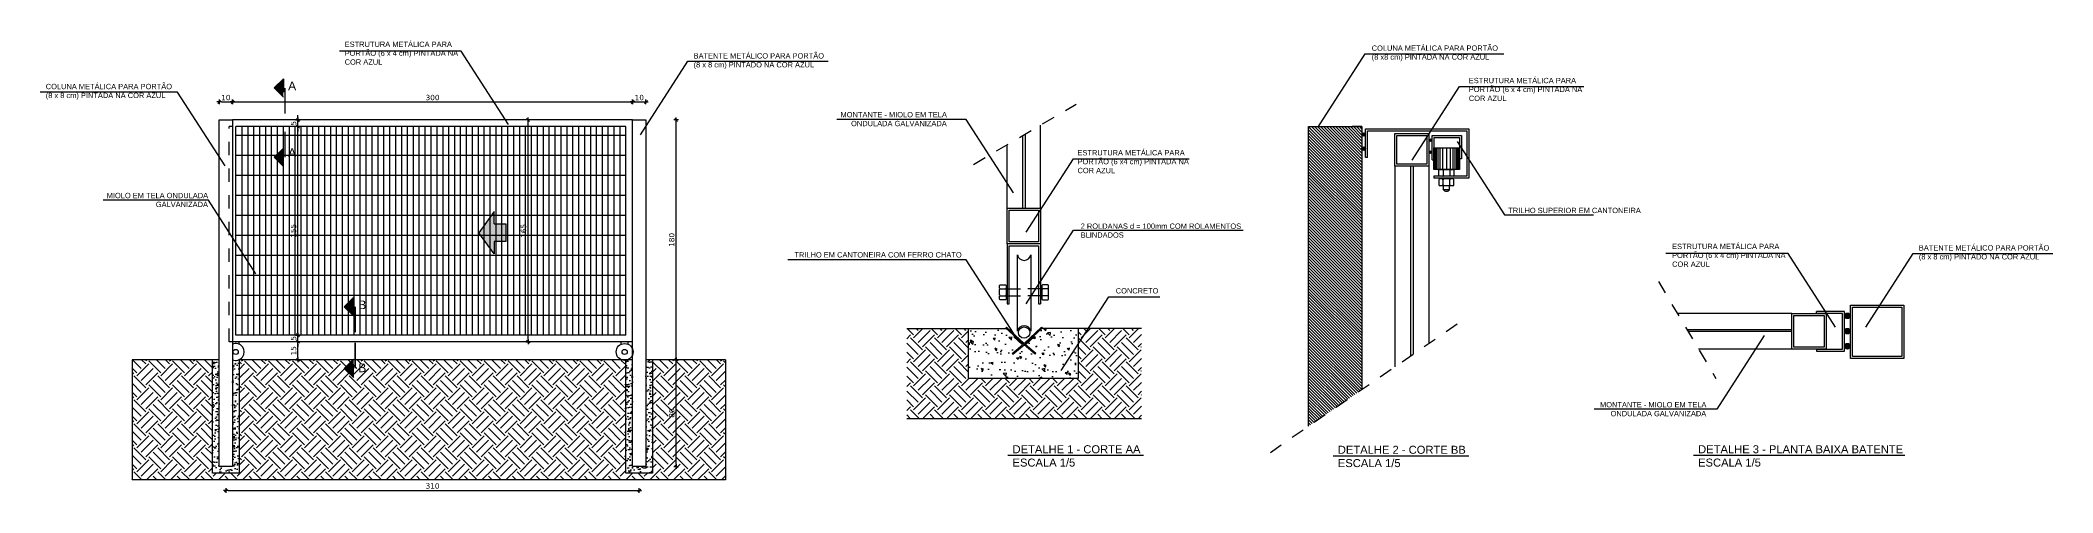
# Model space of a CAD drawing. Extents: x 257.2 to 349.4, y 13.2 to 90.5.
# Drawn here: x 314.33 to 329.42, y 30.09 to 33.49 of the extents above; entities that cross this region are included whole.
import ezdxf

# ---------------------------------------------------------------- set-up
doc = ezdxf.new("R2010")
doc.units = 0
doc.header["$LTSCALE"] = 0.005
doc.header["$PDMODE"] = 3
for name, pattern in [('DASHDOT', [25.4, 12.7, -6.35, 0, -6.35]), ('DASHED2', [0.375, 0.25, -0.125]), ('HIDDEN', [9.525, 6.35, -3.175])]:
    doc.linetypes.add(name, pattern=pattern)
doc.layers.get('0').update_dxf_attribs({"linetype": 'CONTINUOUS'})
doc.layers.get('Defpoints').update_dxf_attribs({"linetype": 'CONTINUOUS'})
for name, color, linetype in [('01', 1, 'CONTINUOUS'), ('02', 2, 'CONTINUOUS'), ('A-HACHURAPARED', 254, 'CONTINUOUS'), ('A-PAGINACAO', 9, 'CONTINUOUS'), ('AR-GLH', 252, 'CONTINUOUS'), ('AR-VEGETAÇÃO_árvores', 96, 'HIDDEN'), ('ARQ-CTA-1_025', 1, 'CONTINUOUS'), ('ARQ-HTC', 9, 'CONTINUOUS'), ('ARQ-PROJ', 2, 'DASHED2'), ('ARQ-SMB-1_025', 1, 'CONTINUOUS'), ('ARQ-SMB-1_100', 1, 'CONTINUOUS'), ('ARQ-TXT-1_025', 6, 'CONTINUOUS'), ('PILAR_RECT', 6, 'CONTINUOUS'), ('PORTAL_VTA_PROX', 1, 'CONTINUOUS')]:
    doc.layers.add(name, color=color, linetype=linetype)
doc.styles.add('ESC-50-A20', font='arial.ttf', dxfattribs={"height": 0.1})
doc.styles.add('FNDE Texto Cota 0025', font='verdana.ttf', dxfattribs={"height": 0.04})
doc.dimstyles.new('FNDE 1-0025', dxfattribs={"dimscale": 5, "dimtxt": 0.04, "dimasz": 0.0035, "dimexe": 0.15, "dimexo": 0.15, "dimgap": 0.0025, "dimtad": 1, "dimzin": 1, "dimdsep": 46, "dimtxsty": 'FNDE Texto Cota 0025', "dimblk": 'tic', "dimcen": 0.015, "dimdle": 0.15, "dimse1": 1, "dimse2": 1, "dimclrd": 251, "dimclre": 251, "dimclrt": 256, "dimaunit": 1, "dimadec": 3, "dimazin": 0, "dimtfac": 1, "dimtix": 1, "dimtmove": 2, "dimatfit": 3, "dimfxl": 0.15, "dimtvp": 1, "dimtolj": 1, "dimtzin": 0, "dimarcsym": 0})

# ---------------------------------------------------------------- blocks, each defined once
blk = doc.blocks.new('tic')
at = {"color": 251}
for p, q in [((-1, 0), (1, 0)), ((0, -1), (0, 1))]:
    blk.add_line(p, q, dxfattribs=at)
blk.add_line((-0.6, -0.6), (0.6, 0.6))
blk = doc.blocks.new('*D49')
at = {"layer": 'ARQ-CTA-1_025', "color": 252, "lineweight": -2, "ltscale": 10, "transparency": 16777216}
blk.add_line((319.102, 31.109), (319.102, 32.874), dxfattribs=at)
at = {"layer": 'Defpoints', "color": 0, "ltscale": 10, "transparency": 16777216}
for p in [(318.901, 32.892), (319.102, 32.892), (318.901, 31.092)]:
    blk.add_point(p, dxfattribs=at)
at = {"layer": 'ARQ-CTA-1_025', "color": 252, "lineweight": -2, "ltscale": 10, "transparency": 16777216, "xscale": 0.0175, "yscale": 0.0175, "zscale": 0.0175}
for p, rotation in [((319.102, 32.892), 90), ((319.102, 31.092), 270)]:
    blk.add_blockref('tic', p, dxfattribs=dict(at, rotation=rotation))
at = {"layer": 'ARQ-CTA-1_025', "ltscale": 10, "transparency": 16777216, "insert": (319.069, 31.992), "char_height": 0.04, "attachment_point": 5, "rotation": 90, "style": 'FNDE Texto Cota 0025'}
blk.add_mtext('\\A1;180', dxfattribs=at)
blk = doc.blocks.new('*D50')
at = {"layer": 'ARQ-CTA-1_025', "color": 252, "lineweight": -2, "ltscale": 10, "transparency": 16777216}
blk.add_line((319.102, 30.309), (319.102, 31.074), dxfattribs=at)
at = {"layer": 'Defpoints', "color": 0, "ltscale": 10, "transparency": 16777216}
for p in [(318.876, 31.092), (319.102, 31.092), (318.876, 30.292)]:
    blk.add_point(p, dxfattribs=at)
at = {"layer": 'ARQ-CTA-1_025', "color": 252, "lineweight": -2, "ltscale": 10, "transparency": 16777216, "xscale": 0.0175, "yscale": 0.0175, "zscale": 0.0175}
for p, rotation in [((319.102, 31.092), 90), ((319.102, 30.292), 270)]:
    blk.add_blockref('tic', p, dxfattribs=dict(at, rotation=rotation))
at = {"layer": 'ARQ-CTA-1_025', "ltscale": 10, "transparency": 16777216, "insert": (319.069, 30.692), "char_height": 0.04, "attachment_point": 5, "rotation": 90, "style": 'FNDE Texto Cota 0025'}
blk.add_mtext('\\A1;80', dxfattribs=at)
blk = doc.blocks.new('*D51')
at = {"layer": 'ARQ-CTA-1_025', "color": 252, "lineweight": -2, "ltscale": 10, "transparency": 16777216}
blk.add_line((317.992, 31.245), (317.992, 32.874), dxfattribs=at)
at = {"layer": 'Defpoints', "color": 0, "ltscale": 10, "transparency": 16777216}
for p in [(317.992, 32.892), (318.776, 32.892), (318.776, 31.228)]:
    blk.add_point(p, dxfattribs=at)
at = {"layer": 'ARQ-CTA-1_025', "color": 252, "lineweight": -2, "ltscale": 10, "transparency": 16777216, "xscale": 0.0175, "yscale": 0.0175, "zscale": 0.0175}
for p, rotation in [((317.992, 32.892), 90), ((317.992, 31.228), 270)]:
    blk.add_blockref('tic', p, dxfattribs=dict(at, rotation=rotation))
at = {"layer": 'ARQ-CTA-1_025', "ltscale": 10, "transparency": 16777216, "insert": (317.958, 32.06), "char_height": 0.04, "attachment_point": 5, "rotation": 90, "style": 'FNDE Texto Cota 0025'}
blk.add_mtext('\\A1;165', dxfattribs=at)
blk = doc.blocks.new('*D54')
at = {"layer": 'ARQ-CTA-1_025', "color": 252, "lineweight": -2, "ltscale": 10, "transparency": 16777216}
blk.add_line((315.694, 33.027), (315.759, 33.027), dxfattribs=at)
at = {"layer": 'Defpoints', "color": 0, "ltscale": 10, "transparency": 16777216}
for p in [(315.776, 33.027), (315.676, 32.892), (315.776, 32.892)]:
    blk.add_point(p, dxfattribs=at)
at = {"layer": 'ARQ-CTA-1_025', "color": 252, "lineweight": -2, "ltscale": 10, "transparency": 16777216, "xscale": 0.0175, "yscale": 0.0175, "zscale": 0.0175, "rotation": 180}
blk.add_blockref('tic', (315.676, 33.027), dxfattribs=at)
at = {"layer": 'ARQ-CTA-1_025', "color": 252, "lineweight": -2, "ltscale": 10, "transparency": 16777216, "xscale": 0.0175, "yscale": 0.0175, "zscale": 0.0175}
blk.add_blockref('tic', (315.776, 33.027), dxfattribs=at)
at = {"layer": 'ARQ-CTA-1_025', "ltscale": 10, "transparency": 16777216, "insert": (315.726, 33.06), "char_height": 0.04, "attachment_point": 5, "style": 'FNDE Texto Cota 0025'}
blk.add_mtext('\\A1;10', dxfattribs=at)
blk = doc.blocks.new('*D55')
at = {"layer": 'ARQ-CTA-1_025', "color": 252, "lineweight": -2, "ltscale": 10, "transparency": 16777216}
blk.add_line((315.794, 33.027), (318.759, 33.027), dxfattribs=at)
at = {"layer": 'Defpoints', "color": 0, "ltscale": 10, "transparency": 16777216}
for p in [(318.776, 33.027), (315.776, 32.892), (318.776, 32.892)]:
    blk.add_point(p, dxfattribs=at)
at = {"layer": 'ARQ-CTA-1_025', "color": 252, "lineweight": -2, "ltscale": 10, "transparency": 16777216, "xscale": 0.0175, "yscale": 0.0175, "zscale": 0.0175, "rotation": 180}
blk.add_blockref('tic', (315.776, 33.027), dxfattribs=at)
at = {"layer": 'ARQ-CTA-1_025', "color": 252, "lineweight": -2, "ltscale": 10, "transparency": 16777216, "xscale": 0.0175, "yscale": 0.0175, "zscale": 0.0175}
blk.add_blockref('tic', (318.776, 33.027), dxfattribs=at)
at = {"layer": 'ARQ-CTA-1_025', "ltscale": 10, "transparency": 16777216, "insert": (317.276, 33.06), "char_height": 0.04, "attachment_point": 5, "style": 'FNDE Texto Cota 0025'}
blk.add_mtext('\\A1;300', dxfattribs=at)
blk = doc.blocks.new('*D56')
at = {"layer": 'ARQ-CTA-1_025', "color": 252, "lineweight": -2, "ltscale": 10, "transparency": 16777216}
blk.add_line((318.794, 33.027), (318.859, 33.027), dxfattribs=at)
at = {"layer": 'Defpoints', "color": 0, "ltscale": 10, "transparency": 16777216}
for p in [(318.876, 33.027), (318.776, 32.892), (318.876, 32.892)]:
    blk.add_point(p, dxfattribs=at)
at = {"layer": 'ARQ-CTA-1_025', "color": 252, "lineweight": -2, "ltscale": 10, "transparency": 16777216, "xscale": 0.0175, "yscale": 0.0175, "zscale": 0.0175, "rotation": 180}
blk.add_blockref('tic', (318.776, 33.027), dxfattribs=at)
at = {"layer": 'ARQ-CTA-1_025', "color": 252, "lineweight": -2, "ltscale": 10, "transparency": 16777216, "xscale": 0.0175, "yscale": 0.0175, "zscale": 0.0175}
blk.add_blockref('tic', (318.876, 33.027), dxfattribs=at)
at = {"layer": 'ARQ-CTA-1_025', "ltscale": 10, "transparency": 16777216, "insert": (318.826, 33.06), "char_height": 0.04, "attachment_point": 5, "style": 'FNDE Texto Cota 0025'}
blk.add_mtext('\\A1;10', dxfattribs=at)
blk = doc.blocks.new('*D57')
at = {"layer": 'ARQ-CTA-1_025', "color": 252, "lineweight": -2, "ltscale": 10, "transparency": 16777216}
for p, q in [((316.267, 31.295), (316.267, 31.313)), ((316.267, 31.228), (316.267, 31.278)), ((316.267, 31.21), (316.267, 31.193))]:
    blk.add_line(p, q, dxfattribs=at)
at = {"layer": 'Defpoints', "color": 0, "ltscale": 10, "transparency": 16777216}
for p in [(315.776, 31.278), (316.267, 31.278), (315.776, 31.228)]:
    blk.add_point(p, dxfattribs=at)
at = {"layer": 'ARQ-CTA-1_025', "color": 252, "lineweight": -2, "ltscale": 10, "transparency": 16777216, "xscale": 0.0175, "yscale": 0.0175, "zscale": 0.0175}
for p, rotation in [((316.267, 31.278), 270), ((316.267, 31.228), 90)]:
    blk.add_blockref('tic', p, dxfattribs=dict(at, rotation=rotation))
at = {"layer": 'ARQ-CTA-1_025', "ltscale": 10, "transparency": 16777216, "insert": (316.234, 31.253), "char_height": 0.04, "attachment_point": 5, "rotation": 90, "style": 'FNDE Texto Cota 0025'}
blk.add_mtext('\\A1;5', dxfattribs=at)
blk = doc.blocks.new('*D58')
at = {"layer": 'ARQ-CTA-1_025', "color": 252, "lineweight": -2, "ltscale": 10, "transparency": 16777216}
blk.add_line((316.267, 31.295), (316.267, 32.824), dxfattribs=at)
at = {"layer": 'Defpoints', "color": 0, "ltscale": 10, "transparency": 16777216}
for p in [(315.802, 32.842), (316.267, 32.842), (315.802, 31.278)]:
    blk.add_point(p, dxfattribs=at)
at = {"layer": 'ARQ-CTA-1_025', "color": 252, "lineweight": -2, "ltscale": 10, "transparency": 16777216, "xscale": 0.0175, "yscale": 0.0175, "zscale": 0.0175}
for p, rotation in [((316.267, 32.842), 90), ((316.267, 31.278), 270)]:
    blk.add_blockref('tic', p, dxfattribs=dict(at, rotation=rotation))
at = {"layer": 'ARQ-CTA-1_025', "ltscale": 10, "transparency": 16777216, "insert": (316.234, 32.06), "char_height": 0.04, "attachment_point": 5, "rotation": 90, "style": 'FNDE Texto Cota 0025'}
blk.add_mtext('\\A1;155', dxfattribs=at)
blk = doc.blocks.new('*D59')
at = {"layer": 'ARQ-CTA-1_025', "color": 252, "lineweight": -2, "ltscale": 10, "transparency": 16777216}
for p, q in [((316.267, 32.909), (316.267, 32.927)), ((316.267, 32.842), (316.267, 32.892)), ((316.267, 32.824), (316.267, 32.807))]:
    blk.add_line(p, q, dxfattribs=at)
at = {"layer": 'Defpoints', "color": 0, "ltscale": 10, "transparency": 16777216}
for p in [(315.802, 32.892), (315.802, 32.842), (316.267, 32.892)]:
    blk.add_point(p, dxfattribs=at)
at = {"layer": 'ARQ-CTA-1_025', "color": 252, "lineweight": -2, "ltscale": 10, "transparency": 16777216, "xscale": 0.0175, "yscale": 0.0175, "zscale": 0.0175}
for p, rotation in [((316.267, 32.892), 270), ((316.267, 32.842), 90)]:
    blk.add_blockref('tic', p, dxfattribs=dict(at, rotation=rotation))
at = {"layer": 'ARQ-CTA-1_025', "ltscale": 10, "transparency": 16777216, "insert": (316.234, 32.867), "char_height": 0.04, "attachment_point": 5, "rotation": 90, "style": 'FNDE Texto Cota 0025'}
blk.add_mtext('\\A1;5', dxfattribs=at)
blk = doc.blocks.new('*D60')
at = {"layer": 'ARQ-CTA-1_025', "color": 252, "lineweight": -2, "ltscale": 10, "transparency": 16777216}
blk.add_line((316.267, 31.109), (316.267, 31.21), dxfattribs=at)
at = {"layer": 'Defpoints', "color": 0, "ltscale": 10, "transparency": 16777216}
for p in [(316.267, 31.228), (316.267, 31.228), (316.267, 31.092)]:
    blk.add_point(p, dxfattribs=at)
at = {"layer": 'ARQ-CTA-1_025', "color": 252, "lineweight": -2, "ltscale": 10, "transparency": 16777216, "xscale": 0.0175, "yscale": 0.0175, "zscale": 0.0175}
for p, rotation in [((316.267, 31.228), 90), ((316.267, 31.092), 270)]:
    blk.add_blockref('tic', p, dxfattribs=dict(at, rotation=rotation))
at = {"layer": 'ARQ-CTA-1_025', "ltscale": 10, "transparency": 16777216, "insert": (316.234, 31.16), "char_height": 0.04, "attachment_point": 5, "rotation": 90, "style": 'FNDE Texto Cota 0025'}
blk.add_mtext('\\A1;15', dxfattribs=at)
blk = doc.blocks.new('*D61')
at = {"layer": 'ARQ-CTA-1_025', "color": 252, "lineweight": -2, "ltscale": 10, "transparency": 16777216}
blk.add_line((315.744, 30.112), (318.809, 30.112), dxfattribs=at)
at = {"layer": 'Defpoints', "color": 0, "ltscale": 10, "transparency": 16777216}
for p in [(315.726, 30.568), (318.826, 30.568), (318.826, 30.112)]:
    blk.add_point(p, dxfattribs=at)
at = {"layer": 'ARQ-CTA-1_025', "color": 252, "lineweight": -2, "ltscale": 10, "transparency": 16777216, "xscale": 0.0175, "yscale": 0.0175, "zscale": 0.0175, "rotation": 180}
blk.add_blockref('tic', (315.726, 30.112), dxfattribs=at)
at = {"layer": 'ARQ-CTA-1_025', "color": 252, "lineweight": -2, "ltscale": 10, "transparency": 16777216, "xscale": 0.0175, "yscale": 0.0175, "zscale": 0.0175}
blk.add_blockref('tic', (318.826, 30.112), dxfattribs=at)
at = {"layer": 'ARQ-CTA-1_025', "ltscale": 10, "transparency": 16777216, "insert": (317.276, 30.145), "char_height": 0.04, "attachment_point": 5, "style": 'FNDE Texto Cota 0025'}
blk.add_mtext('\\A1;310', dxfattribs=at)

msp = doc.modelspace()

# ---------------------------------------------------------------- hatches: boundary and pattern name
at = {"layer": '02', "linetype": 'Continuous'}
h = msp.add_hatch(dxfattribs=at)
h.set_pattern_fill('AR-SAND', color=256, scale=0.001, angle=45)
h.set_pattern_definition([(82.5, (85.84145, 32.87912), (-0.035738135, 0.033475349), [0, -0.038608, 0, -0.04318, 0, -0.041275]), (52.5, (85.84145, 32.87912), (-0.018901093, 0.082473285), [0, -0.020828, 0, -0.034798, 0, -0.013335]), (12.5, (85.81936, 32.85703), (0.0558299826, 0.056033231), [0, -0.0127, 0, -0.04572, 0, -0.05969]), (2.5, (85.81936, 32.85703), (0.03822811, 0.069755078), [0, -0.00635, 0, -0.029972, 0, -0.03429])])
h.paths.add_polyline_path([(315.826, 31.092), (315.823, 31.092, -0.189037), (315.776, 31.092), (315.776, 31.092), (315.776, 30.292), (315.676, 30.292), (315.676, 31.092), (315.626, 31.092), (315.626, 30.242), (315.826, 30.242)])
h = msp.add_hatch(dxfattribs=at)
h.set_pattern_fill('AR-SAND', color=256, scale=0.001, angle=45)
h.set_pattern_definition([(82.5, (86.128663, 32.87912), (-0.035738135, 0.033475349), [0, -0.038608, 0, -0.04318, 0, -0.041275]), (52.5, (86.12866, 32.87912), (-0.018901093, 0.082473285), [0, -0.020828, 0, -0.034798, 0, -0.013335]), (12.5, (86.10657, 32.85703), (0.0558299826, 0.056033231), [0, -0.0127, 0, -0.04572, 0, -0.05969]), (2.5, (86.10657, 32.85703), (0.03822811, 0.069755078), [0, -0.00635, 0, -0.029972, 0, -0.03429])])
h.paths.add_polyline_path([(318.926, 31.092), (318.876, 31.092), (318.876, 30.292), (318.776, 30.292), (318.776, 31.092), (318.726, 31.092), (318.726, 30.242), (318.926, 30.242)])
at = {"layer": 'A-PAGINACAO', "linetype": 'Continuous'}
h = msp.add_hatch(dxfattribs=at)
h.set_pattern_fill('EARTH', color=256, scale=0.02, angle=45)
h.set_pattern_definition([(45, (85.12766, 34.60094), (1e-17, 0.17960512), [0.127, -0.127]), (45, (85.09398, 34.63462), (1e-17, 0.17960512), [0.127, -0.127]), (45, (85.06031, 34.6683), (1e-17, 0.17960512), [0.127, -0.127]), (135, (85.06031, 34.69075), (-0.17960512, 1e-17), [0.127, -0.127]), (135, (85.09398, 34.72442), (-0.17960512, 1e-17), [0.127, -0.127]), (135, (85.12766, 34.7581), (-0.17960512, 1e-17), [0.127, -0.127])])
h.paths.add_polyline_path([(322.592, 31.326), (322.119, 31.326), (322.119, 30.954), (321.292, 30.954), (321.292, 31.326), (320.831, 31.326), (320.831, 30.649), (322.592, 30.649)])
h = msp.add_hatch(dxfattribs=at)
h.set_pattern_fill('EARTH', color=256, scale=0.02, angle=45)
h.set_pattern_definition([(45, (86.12866, 32.87912), (1e-17, 0.17960512), [0.127, -0.127]), (45, (86.09499, 32.9128), (1e-17, 0.17960512), [0.127, -0.127]), (45, (86.06131, 32.94647), (1e-17, 0.17960512), [0.127, -0.127]), (135, (86.06131, 32.96892), (-0.17960512, 1e-17), [0.127, -0.127]), (135, (86.09499, 33.0026), (-0.17960512, 1e-17), [0.127, -0.127]), (135, (86.12866, 33.03627), (-0.17960512, 1e-17), [0.127, -0.127])])
edge = h.paths.add_edge_path()
edge.add_line((318.726, 31.092), (318.706, 31.092))
edge.add_arc((318.683, 31.151), 0.0633, 248.8244, 291.1756, ccw=False)
edge.add_line((318.66, 31.092), (315.826, 31.092))
edge.add_line((315.826, 31.092), (315.826, 30.242))
edge.add_line((315.826, 30.242), (315.626, 30.242))
edge.add_line((315.626, 30.242), (315.626, 31.092))
edge.add_line((315.626, 31.092), (315.023, 31.092))
edge.add_line((315.023, 31.092), (315.023, 30.192))
edge.add_line((315.023, 30.192), (319.472, 30.192))
edge.add_line((319.472, 30.192), (319.472, 31.092))
edge.add_line((319.472, 31.092), (318.926, 31.092))
edge.add_line((318.926, 31.092), (318.926, 30.242))
edge.add_line((318.926, 30.242), (318.726, 30.242))
edge.add_line((318.726, 30.242), (318.726, 31.092))
at = {"layer": 'AR-VEGETAÇÃO_árvores'}
h = msp.add_hatch(color=253, dxfattribs=at)
h.dxf.hatch_style = 1
edge = h.paths.add_edge_path()
edge.add_arc((324.257, 32.783), 0.0131, 0, 360)
edge = h.paths.add_edge_path()
edge.add_arc((324.257, 32.677), 0.0131, 0, 360)
h = msp.add_hatch(dxfattribs=at)
h.set_pattern_fill('AR-CONC', color=253, scale=0.001, angle=90)
h.set_pattern_definition([(140, (84.66108, 34.88195), (0.01593909, 0.18218467), [0.01905, -0.20955]), (85, (84.66108, 34.88195), (-0.19105685, -0.03524342), [0.01524, -0.16764058]), (190.451445, (84.6624, 34.89713), (-0.17511775, 0.14694125), [0.01619001, -0.17809024]), (136.1842, (84.61028, 34.88195), (0.04204233, 0.27107904), [0.028575, -0.314325]), (186.63556, (84.61378, 34.90454), (-0.24742612, 0.23740413), [0.02428502, -0.2671356]), (81.18415, (84.61028, 34.88195), (-0.24742612, 0.23740413), [0.02285997, -0.25145973]), (111, (84.62298, 34.90735), (0.1022652, 0.15161439), [0.01905, -0.20955]), (56, (84.62298, 34.90735), (-0.18418797, 0.06180203), [0.01524, -0.16764]), (161.451445, (84.6315, 34.91998), (-0.08192277, 0.21341642), [0.01619001, -0.17808994]), (127.5, (84.66108, 34.88195), (-0.084555039, 0.003088603), [0, -0.165608, 0, -0.17018, 0, -0.168275]), (97.5, (84.66108, 34.88195), (-0.100180575, 0.066819663), [0, -0.097028, 0, -0.161798, 0, -0.064135]), (57.5, (84.66108, 34.82531), (0.005728744, 0.135590595), [0, -0.0635, 0, -0.19812, 0, -0.26289]), (47.5, (84.66108, 34.79991), (-0.02542649, 0.14812918), [0, -0.08255, 0, -0.131572, 0, -0.18669])])
edge = h.paths.add_edge_path()
edge.add_arc((324.758, 32.74), 0.0101, 0, 360)
h = msp.add_hatch(color=253, dxfattribs=at)
h.dxf.hatch_style = 1
h.paths.add_polyline_path([(324.748, 32.74, 1), (324.769, 32.74, 1)])
h = msp.add_hatch(color=253, dxfattribs=at)
h.dxf.hatch_style = 1
h.paths.add_polyline_path([(324.748, 32.65, 1), (324.769, 32.65, 1)])
h = msp.add_hatch(color=253, dxfattribs=at)
h.dxf.hatch_style = 1
h.paths.add_polyline_path([(317.825, 32.112), (317.737, 32.112), (317.737, 32.204), (317.624, 32.046), (317.737, 31.888), (317.737, 31.98), (317.825, 31.98)])
h = msp.add_hatch(color=253, dxfattribs=at)
h.dxf.hatch_style = 1
edge = h.paths.add_edge_path()
edge.add_arc((327.883, 31.422), 0.0211, 0, 360)
h = msp.add_hatch(dxfattribs=at)
h.set_pattern_fill('AR-CONC', color=253, scale=0.001, angle=90)
h.set_pattern_definition([(140, (85.12766, 34.60094), (0.01593909, 0.18218467), [0.01905, -0.20955]), (85, (85.12766, 34.60094), (-0.19105685, -0.03524342), [0.01524, -0.16764058]), (190.451445, (85.12899, 34.61613), (-0.17511775, 0.14694125), [0.01619001, -0.17809024]), (136.1842, (85.07686, 34.60094), (0.04204233, 0.27107904), [0.028575, -0.314325]), (186.63556, (85.08036, 34.62353), (-0.24742612, 0.23740413), [0.02428502, -0.2671356]), (81.18415, (85.07686, 34.60094), (-0.24742612, 0.23740413), [0.02285997, -0.25145973]), (111, (85.08956, 34.62634), (0.1022652, 0.15161439), [0.01905, -0.20955]), (56, (85.08956, 34.62634), (-0.18418797, 0.06180203), [0.01524, -0.16764]), (161.451445, (85.09808, 34.63898), (-0.08192277, 0.21341642), [0.01619001, -0.17808994]), (127.5, (85.12766, 34.600944), (-0.084555039, 0.003088603), [0, -0.165608, 0, -0.17018, 0, -0.168275]), (97.5, (85.12766, 34.60094), (-0.100180575, 0.066819663), [0, -0.097028, 0, -0.161798, 0, -0.064135]), (57.5, (85.12766, 34.5443), (0.005728744, 0.135590595), [0, -0.0635, 0, -0.19812, 0, -0.26289]), (47.5, (85.12766, 34.5189), (-0.02542649, 0.14812918), [0, -0.08255, 0, -0.131572, 0, -0.18669])])
h.paths.add_polyline_path([(322.119, 31.326), (321.841, 31.326), (321.781, 31.27), (321.787, 31.264), (321.722, 31.204), (321.799, 31.14), (321.794, 31.134), (321.711, 31.204), (321.627, 31.134), (321.622, 31.14), (321.699, 31.204), (321.635, 31.264), (321.64, 31.27), (321.58, 31.326), (321.292, 31.326), (321.292, 30.954), (322.119, 30.954)])
h = msp.add_hatch(color=253, dxfattribs=at)
h.dxf.hatch_style = 1
edge = h.paths.add_edge_path()
edge.add_arc((327.883, 31.307), 0.0211, 0, 360)
h = msp.add_hatch(color=253, dxfattribs=at)
h.dxf.hatch_style = 1
edge = h.paths.add_edge_path()
edge.add_arc((327.883, 31.194), 0.0211, 0, 360)
at = {"layer": 'ARQ-HTC', "linetype": 'Continuous'}
h = msp.add_hatch(dxfattribs=at)
h.set_pattern_fill('ANSI31', color=150, scale=0.005, angle=90)
h.set_pattern_definition([(135, (83.713695, 34.88195), (-0.0112253202, -0.0112253202), [])])
h.paths.add_polyline_path([(324.244, 32.842), (323.844, 32.842), (323.844, 30.594), (324.244, 30.869)])
at = {"layer": 'ARQ-SMB-1_100', "linetype": 'DASHDOT', "ltscale": 0.1}
h = msp.add_hatch(color=251, dxfattribs=at)
h.dxf.hatch_style = 1
h.paths.add_polyline_path([(316.088, 33.132), (316.158, 33.201), (316.158, 33.063)])
h = msp.add_hatch(color=251, dxfattribs=at)
h.dxf.hatch_style = 1
h.paths.add_polyline_path([(316.088, 32.612), (316.158, 32.543), (316.158, 32.681)])
h = msp.add_hatch(color=251, dxfattribs=at)
h.dxf.hatch_style = 1
h.paths.add_polyline_path([(316.614, 31.49), (316.684, 31.559), (316.684, 31.421)])
h = msp.add_hatch(color=251, dxfattribs=at)
h.dxf.hatch_style = 1
h.paths.add_polyline_path([(316.614, 31.028), (316.684, 30.959), (316.684, 31.096)])

# ---------------------------------------------------------------- linework, layer by layer
at = {"color": 3}
for p, q in [((318.776, 32.892), (315.776, 32.892)), ((318.726, 32.842), (315.802, 32.842)), ((315.802, 31.278), (315.802, 32.842)), ((318.726, 31.278), (318.726, 32.842)), ((318.776, 31.228), (318.776, 32.892)), ((318.726, 31.278), (315.802, 31.278)), ((321.58, 31.336), (321.575, 31.33)), ((321.575, 31.33), (321.711, 31.204)), ((321.58, 31.336), (321.711, 31.214)), ((321.635, 31.264), (321.64, 31.27)), ((321.635, 31.264), (321.699, 31.204)), ((321.841, 31.336), (321.711, 31.214)), ((321.846, 31.33), (321.711, 31.204)), ((321.787, 31.264), (321.722, 31.204)), ((321.787, 31.264), (321.781, 31.27)), ((321.841, 31.336), (321.846, 31.33)), ((318.776, 31.228), (315.776, 31.228)), ((321.622, 31.14), (321.699, 31.204)), ((321.627, 31.134), (321.622, 31.14)), ((321.627, 31.134), (321.711, 31.204)), ((321.794, 31.134), (321.711, 31.204)), ((321.799, 31.14), (321.722, 31.204)), ((321.794, 31.134), (321.799, 31.14))]:
    msp.add_line(p, q, dxfattribs=at)
for points in [[(315.676, 32.892), (315.776, 32.892), (315.776, 31.092)], [(315.776, 31.092), (315.776, 31.092), (315.776, 30.292), (315.676, 30.292), (315.676, 32.892)], [(318.776, 32.892), (318.876, 32.892), (318.876, 31.092), (318.876, 30.292), (318.776, 30.292), (318.776, 32.892)], [(323.844, 30.594), (323.844, 32.842), (324.244, 32.842), (324.244, 30.869)], [(327.651, 31.439), (327.651, 31.454)], [(327.651, 31.156), (327.861, 31.156), (327.861, 31.454), (327.651, 31.454)], [(327.651, 31.171), (327.846, 31.171), (327.846, 31.439), (327.651, 31.439)], [(327.906, 31.103), (327.906, 31.503), (328.306, 31.503), (328.306, 31.103), (327.906, 31.103)], [(321.292, 31.326), (321.292, 30.954), (322.119, 30.954), (322.119, 31.326)], [(327.651, 31.171), (327.651, 31.156)]]:
    msp.add_lwpolyline(points, dxfattribs=at)
msp.add_lwpolyline([(327.921, 31.118), (327.921, 31.488), (328.291, 31.488), (328.291, 31.118)], close=True, dxfattribs=at)
at = {"layer": '01', "ltscale": 10}
for p, q in [((322.605, 30.375), (321.589, 30.375)), ((325.044, 30.37), (324.028, 30.37)), ((328.315, 30.374), (326.729, 30.374))]:
    msp.add_line(p, q, dxfattribs=at)
at = {"layer": '02', "linetype": 'Continuous'}
for p, q in [((324.286, 32.611), (324.271, 32.611)), ((324.783, 32.471), (324.783, 32.456)), ((321.66, 31.879), (321.66, 31.307)), ((321.761, 31.879), (321.761, 31.307)), ((321.584, 31.511), (321.599, 31.511)), ((321.819, 31.511), (321.834, 31.511))]:
    msp.add_line(p, q, dxfattribs=at)
for points in [[(324.271, 32.611), (324.271, 32.825), (325.044, 32.825), (325.044, 32.456), (324.783, 32.456)], [(324.286, 32.611), (324.286, 32.81), (325.029, 32.81), (325.029, 32.471), (324.783, 32.471)], [(321.584, 31.962), (321.584, 31.511)], [(321.599, 31.511), (321.599, 31.947), (321.819, 31.947), (321.819, 31.511)], [(321.834, 31.962), (321.834, 31.511)]]:
    msp.add_lwpolyline(points, dxfattribs=at)
for points in [[(324.491, 32.791), (324.746, 32.791), (324.746, 32.545), (324.491, 32.545)], [(324.506, 32.776), (324.731, 32.776), (324.731, 32.56), (324.506, 32.56)], [(321.584, 32.229), (321.834, 32.229), (321.834, 31.962), (321.584, 31.962)], [(321.599, 32.214), (321.819, 32.214), (321.819, 31.977), (321.599, 31.977)], [(327.467, 31.439), (327.725, 31.439), (327.725, 31.171), (327.467, 31.171)], [(327.482, 31.424), (327.71, 31.424), (327.71, 31.186), (327.482, 31.186)]]:
    msp.add_lwpolyline(points, close=True, dxfattribs=at)
for centre, radius in [((315.8, 31.151), 0.0193), ((318.716, 31.151), 0.0633), ((318.716, 31.151), 0.0193)]:
    msp.add_circle(centre, radius, dxfattribs=at)
for centre, radius, start, end in [((321.711, 31.89), 0.0516, 192.4565, 347.5435), ((321.711, 31.296), 0.0516, 12.4565, 167.5435), ((315.8, 31.151), 0.0633, 248.3569, 111.6431)]:
    msp.add_arc(centre, radius, start, end, dxfattribs=at)
at = {"layer": 'A-HACHURAPARED'}
for p, q in [((324.244, 32.842), (324.171, 32.842)), ((324.787, 32.521), (324.787, 32.683)), ((324.793, 32.521), (324.793, 32.683)), ((324.803, 32.521), (324.803, 32.683)), ((324.815, 32.521), (324.815, 32.683)), ((324.83, 32.521), (324.83, 32.683)), ((324.851, 32.521), (324.851, 32.683)), ((324.879, 32.521), (324.879, 32.683)), ((324.907, 32.521), (324.907, 32.683)), ((324.927, 32.521), (324.927, 32.683)), ((324.943, 32.521), (324.943, 32.683)), ((324.955, 32.521), (324.955, 32.683)), ((324.965, 32.521), (324.965, 32.683)), ((324.97, 32.521), (324.97, 32.683))]:
    msp.add_line(p, q, dxfattribs=at)
msp.add_lwpolyline([(324.783, 32.683), (324.974, 32.683), (324.974, 32.521), (324.783, 32.521)], close=True, dxfattribs=at)
for centre, radius in [((324.257, 32.783), 0.0131), ((324.758, 32.74), 0.0101), ((324.257, 32.677), 0.0131), ((324.758, 32.65), 0.0101), ((327.883, 31.422), 0.0211), ((327.883, 31.307), 0.0211), ((327.883, 31.194), 0.0211)]:
    msp.add_circle(centre, radius, dxfattribs=at)
at = {"layer": 'A-PAGINACAO', "color": 251, "linetype": 'Continuous'}
for p, q in [((321.834, 32.229), (321.834, 32.853)), ((321.584, 32.229), (321.584, 32.706)), ((324.491, 32.545), (324.491, 31.039)), ((324.746, 32.545), (324.746, 31.215)), ((327.467, 31.439), (326.609, 31.439)), ((327.467, 31.171), (326.768, 31.171))]:
    msp.add_line(p, q, dxfattribs=at)
at = {"layer": 'AR-GLH', "linetype": 'Continuous'}
for points in [[(315.826, 31.092), (315.826, 30.242), (315.626, 30.242), (315.626, 31.092)], [(318.926, 31.092), (318.926, 30.242), (318.726, 30.242), (318.726, 31.092)]]:
    msp.add_lwpolyline(points, dxfattribs=at)
at = {"layer": 'ARQ-CTA-1_025', "ltscale": 10}
msp.add_line((316.466, 32.842), (316.466, 31.278), dxfattribs=at)
at = {"layer": 'ARQ-PROJ'}
for p, q in [((321.332, 32.559), (322.102, 33.01)), ((315.752, 31.228), (315.752, 32.842)), ((315.776, 32.842), (315.752, 32.842)), ((321.584, 31.624), (321.711, 31.624)), ((321.584, 31.573), (321.711, 31.573)), ((321.838, 31.624), (321.711, 31.624)), ((321.838, 31.573), (321.711, 31.573)), ((326.466, 31.68), (326.898, 30.952)), ((323.557, 30.397), (325.026, 31.408)), ((315.776, 31.228), (315.752, 31.228))]:
    msp.add_line(p, q, dxfattribs=at)
at = {"layer": 'ARQ-SMB-1_100'}
for p, q in [((317.737, 32.204), (317.624, 32.046)), ((317.737, 32.112), (317.737, 32.204)), ((317.737, 31.888), (317.624, 32.046)), ((317.737, 32.112), (317.825, 32.112)), ((317.825, 32.112), (317.825, 31.98)), ((317.737, 31.98), (317.737, 31.888)), ((317.825, 31.98), (317.737, 31.98))]:
    msp.add_line(p, q, dxfattribs=at)
at = {"layer": 'ARQ-SMB-1_100', "color": 251, "linetype": 'DASHDOT', "ltscale": 0.1}
for points in [[(316.088, 33.132), (316.158, 33.201), (316.158, 33.063)], [(316.088, 32.612), (316.158, 32.543), (316.158, 32.681)], [(316.614, 31.49), (316.684, 31.559), (316.684, 31.421)], [(316.614, 31.028), (316.684, 30.959), (316.684, 31.096)]]:
    msp.add_lwpolyline(points, close=True, dxfattribs=at)
for points in [[(316.17, 33.132, 0.0112, 0.0112, 0), (316.17, 33.132, 0.0112, 0.0112, 0), (316.17, 32.939, 0, 0, 0)], [(316.17, 32.612, 0.0112, 0.0112, 0), (316.17, 32.612, 0.0112, 0.0112, 0), (316.17, 32.805, 0, 0, 0)], [(316.696, 31.49, 0.0112, 0.0112, 0), (316.696, 31.49, 0.0112, 0.0112, 0), (316.696, 31.297, 0, 0, 0)], [(316.696, 31.028, 0.0112, 0.0112, 0), (316.696, 31.028, 0.0112, 0.0112, 0), (316.696, 31.22, 0, 0, 0)]]:
    msp.add_lwpolyline(points, format="xyseb", dxfattribs=at)
at = {"layer": 'PILAR_RECT'}
for p, q in [((320.831, 31.326), (321.58, 31.326)), ((322.592, 31.326), (321.841, 31.326)), ((315.676, 31.092), (315.023, 31.092)), ((315.023, 31.092), (315.023, 30.192)), ((318.776, 31.092), (315.823, 31.092)), ((319.472, 31.092), (318.876, 31.092)), ((319.472, 31.092), (319.472, 30.192)), ((322.592, 30.649), (320.831, 30.649)), ((319.472, 30.192), (315.023, 30.192))]:
    msp.add_line(p, q, dxfattribs=at)
at = {"layer": 'PORTAL_VTA_PROX'}
for p, q in [((315.802, 32.778), (318.726, 32.778)), ((315.846, 32.842), (315.846, 31.278)), ((315.89, 32.842), (315.89, 31.278)), ((315.934, 32.842), (315.934, 31.278)), ((315.979, 32.842), (315.979, 31.278)), ((316.023, 32.842), (316.023, 31.278)), ((316.067, 32.842), (316.067, 31.278)), ((316.112, 32.842), (316.112, 31.278)), ((316.156, 32.842), (316.156, 31.278)), ((316.2, 32.842), (316.2, 31.278)), ((316.244, 32.842), (316.244, 31.278)), ((316.289, 32.842), (316.289, 31.278)), ((316.333, 32.842), (316.333, 31.278)), ((316.377, 32.842), (316.377, 31.278)), ((316.421, 32.842), (316.421, 31.278)), ((316.51, 32.842), (316.51, 31.278)), ((316.554, 32.842), (316.554, 31.278)), ((316.599, 32.842), (316.599, 31.278)), ((316.643, 32.842), (316.643, 31.278)), ((316.687, 32.842), (316.687, 31.278)), ((316.731, 32.842), (316.731, 31.278)), ((316.776, 32.842), (316.776, 31.278)), ((316.82, 32.842), (316.82, 31.278)), ((316.865, 32.842), (316.865, 31.278)), ((316.908, 32.842), (316.908, 31.278)), ((316.953, 32.842), (316.953, 31.278)), ((316.997, 32.842), (316.997, 31.278)), ((317.042, 32.842), (317.042, 31.278)), ((317.085, 32.842), (317.085, 31.278)), ((317.13, 32.842), (317.13, 31.278)), ((317.174, 32.842), (317.174, 31.278)), ((317.219, 32.842), (317.219, 31.278)), ((317.263, 32.842), (317.263, 31.278)), ((317.307, 32.842), (317.307, 31.278)), ((317.352, 32.842), (317.352, 31.278)), ((317.396, 32.842), (317.396, 31.278)), ((317.44, 32.842), (317.44, 31.278)), ((317.484, 32.842), (317.484, 31.278)), ((317.529, 32.842), (317.529, 31.278)), ((317.573, 32.842), (317.573, 31.278)), ((317.617, 32.842), (317.617, 31.278)), ((317.661, 32.842), (317.661, 31.278)), ((317.706, 32.842), (317.706, 31.278)), ((317.75, 32.842), (317.75, 31.278)), ((317.794, 32.842), (317.794, 31.278)), ((317.838, 32.842), (317.838, 31.278)), ((317.883, 32.842), (317.883, 31.278)), ((317.927, 32.842), (317.927, 31.278)), ((317.971, 32.842), (317.971, 31.278)), ((318.016, 32.842), (318.016, 31.278)), ((318.06, 32.842), (318.06, 31.278)), ((318.105, 32.842), (318.105, 31.278)), ((318.148, 32.842), (318.148, 31.278)), ((318.193, 32.842), (318.193, 31.278)), ((318.237, 32.842), (318.237, 31.278)), ((318.282, 32.842), (318.282, 31.278)), ((318.325, 32.842), (318.325, 31.278)), ((318.37, 32.842), (318.37, 31.278)), ((318.414, 32.842), (318.414, 31.278)), ((318.459, 32.842), (318.459, 31.278)), ((318.503, 32.842), (318.503, 31.278)), ((318.547, 32.842), (318.547, 31.278)), ((318.591, 32.842), (318.591, 31.278)), ((318.636, 32.842), (318.636, 31.278)), ((318.68, 32.842), (318.68, 31.278)), ((321.702, 32.229), (321.702, 32.776)), ((321.721, 32.229), (321.721, 32.787)), ((315.802, 32.628), (318.726, 32.628)), ((324.769, 32.593), (324.783, 32.593)), ((324.989, 32.6), (324.974, 32.6)), ((315.802, 32.478), (318.726, 32.478)), ((324.607, 32.545), (324.607, 31.119)), ((324.629, 32.545), (324.629, 31.134)), ((324.852, 32.516), (324.852, 32.476)), ((324.852, 32.443), (324.852, 32.456)), ((324.852, 32.404), (324.852, 32.443)), ((324.902, 32.516), (324.902, 32.476)), ((324.902, 32.443), (324.902, 32.456)), ((324.902, 32.404), (324.902, 32.443)), ((315.802, 32.328), (318.726, 32.328)), ((315.802, 32.178), (318.726, 32.178)), ((315.802, 32.028), (318.726, 32.028)), ((315.802, 31.878), (318.726, 31.878)), ((315.802, 31.728), (318.726, 31.728)), ((315.802, 31.578), (318.726, 31.578)), ((321.532, 31.624), (321.571, 31.624)), ((321.532, 31.573), (321.571, 31.573)), ((321.571, 31.624), (321.584, 31.624)), ((321.571, 31.573), (321.584, 31.573)), ((321.85, 31.624), (321.838, 31.624)), ((321.85, 31.573), (321.838, 31.573)), ((321.889, 31.624), (321.85, 31.624)), ((321.889, 31.573), (321.85, 31.573)), ((315.802, 31.428), (318.726, 31.428)), ((327.467, 31.318), (326.681, 31.318)), ((327.467, 31.305), (326.689, 31.305)), ((315.827, 31.208), (315.827, 31.228)), ((318.69, 31.208), (318.69, 31.228)), ((318.743, 31.208), (318.743, 31.228))]:
    msp.add_line(p, q, dxfattribs=at)
for points in [[(324.769, 32.593), (324.769, 32.776), (324.989, 32.776), (324.989, 32.6)], [(324.784, 32.593), (324.784, 32.761), (324.974, 32.761), (324.974, 32.6)], [(324.821, 32.476), (324.821, 32.516)], [(324.821, 32.443), (324.821, 32.404)], [(324.826, 32.521), (324.847, 32.521)], [(324.847, 32.471), (324.826, 32.471)], [(324.847, 32.449), (324.826, 32.449)], [(324.857, 32.521), (324.897, 32.521)], [(324.897, 32.471), (324.857, 32.471)], [(324.897, 32.449), (324.857, 32.449)], [(324.907, 32.521), (324.928, 32.521)], [(324.928, 32.471), (324.907, 32.471)], [(324.928, 32.449), (324.907, 32.449)], [(324.933, 32.516), (324.933, 32.476)], [(324.933, 32.404), (324.933, 32.443)], [(324.826, 32.399), (324.847, 32.399)], [(324.853, 32.401), (324.853, 32.369), (324.901, 32.369), (324.901, 32.402)], [(324.857, 32.399), (324.897, 32.399)], [(324.907, 32.399), (324.928, 32.399)], [(321.526, 31.629), (321.526, 31.65)], [(321.526, 31.578), (321.526, 31.619)], [(321.526, 31.547), (321.526, 31.569)], [(321.532, 31.655), (321.571, 31.655)], [(321.571, 31.542), (321.532, 31.542)], [(321.577, 31.65), (321.577, 31.629)], [(321.577, 31.619), (321.577, 31.578)], [(321.577, 31.569), (321.577, 31.547)], [(321.845, 31.65), (321.845, 31.629)], [(321.845, 31.619), (321.845, 31.578)], [(321.845, 31.569), (321.845, 31.547)], [(321.889, 31.655), (321.85, 31.655)], [(321.85, 31.542), (321.889, 31.542)], [(321.895, 31.629), (321.895, 31.65)], [(321.895, 31.578), (321.895, 31.619)], [(321.895, 31.547), (321.895, 31.569)]]:
    msp.add_lwpolyline(points, dxfattribs=at)
msp.add_circle((321.711, 31.296), 0.0426, dxfattribs=at)
for centre, radius, start, end in [((324.828, 32.514), 0.0073, 107.743, 167.8007), ((324.828, 32.478), 0.0073, 192.1993, 252.257), ((324.828, 32.442), 0.0073, 107.743, 167.8007), ((324.844, 32.514), 0.0073, 12.1993, 72.257), ((324.844, 32.478), 0.0073, 287.743, 347.8007), ((324.844, 32.442), 0.0073, 12.1993, 72.257), ((324.859, 32.514), 0.0073, 107.743, 167.8007), ((324.859, 32.478), 0.0073, 192.1993, 252.257), ((324.859, 32.442), 0.0073, 107.743, 167.8007), ((324.895, 32.514), 0.0073, 12.1993, 72.257), ((324.895, 32.478), 0.0073, 287.743, 347.8007), ((324.895, 32.442), 0.0073, 12.1993, 72.257), ((324.91, 32.514), 0.0073, 107.743, 167.8007), ((324.91, 32.478), 0.0073, 192.1993, 252.257), ((324.91, 32.442), 0.0073, 107.743, 167.8007), ((324.926, 32.514), 0.0073, 12.1993, 72.257), ((324.926, 32.478), 0.0073, 287.743, 347.8007), ((324.926, 32.442), 0.0073, 12.1993, 72.257), ((324.828, 32.406), 0.0073, 192.1993, 252.257), ((324.844, 32.406), 0.0073, 287.743, 347.8007), ((324.859, 32.406), 0.0073, 192.1993, 252.257), ((324.877, 32.386), 0.0293, 214.3855, 325.6145), ((324.895, 32.406), 0.0073, 287.743, 347.8007), ((324.91, 32.406), 0.0073, 192.1993, 252.257), ((324.926, 32.406), 0.0073, 287.743, 347.8007), ((321.533, 31.648), 0.0073, 102.1993, 162.257), ((321.533, 31.631), 0.0073, 197.743, 257.8007), ((321.533, 31.617), 0.0073, 102.1993, 162.257), ((321.533, 31.581), 0.0073, 197.743, 257.8007), ((321.533, 31.566), 0.0073, 102.1993, 162.257), ((321.533, 31.55), 0.0073, 197.743, 257.8007), ((321.57, 31.648), 0.0073, 17.743, 77.8007), ((321.57, 31.631), 0.0073, 282.1993, 342.257), ((321.57, 31.617), 0.0073, 17.743, 77.8007), ((321.57, 31.581), 0.0073, 282.1993, 342.257), ((321.57, 31.566), 0.0073, 17.743, 77.8007), ((321.57, 31.55), 0.0073, 282.1993, 342.257), ((321.852, 31.648), 0.0073, 102.1993, 162.257), ((321.852, 31.631), 0.0073, 197.743, 257.8007), ((321.852, 31.617), 0.0073, 102.1993, 162.257), ((321.852, 31.581), 0.0073, 197.743, 257.8007), ((321.852, 31.566), 0.0073, 102.1993, 162.257), ((321.852, 31.55), 0.0073, 197.743, 257.8007), ((321.888, 31.648), 0.0073, 17.743, 77.8007), ((321.888, 31.631), 0.0073, 282.1993, 342.257), ((321.888, 31.617), 0.0073, 17.743, 77.8007), ((321.888, 31.581), 0.0073, 282.1993, 342.257), ((321.888, 31.566), 0.0073, 17.743, 77.8007), ((321.888, 31.55), 0.0073, 282.1993, 342.257)]:
    msp.add_arc(centre, radius, start, end, dxfattribs=at)

# ---------------------------------------------------------------- texts
at = {"layer": 'ARQ-TXT-1_025', "attachment_point": 1, "style": 'ESC-50-A20'}
for s, insert, char_height, width in [('ESTRUTURA METÁLICA PARA PORTÃO (6 x 4 cm) PINTADA NA COR AZUL', (316.617, 33.48), 0.04, 0.96643), ('BATENTE METÁLICO PARA PORTÃO (8 x 8 cm) PINTADO NA COR AZUL', (319.233, 33.393), 0.04, 1.00816), ('COLUNA METÁLICA PARA PORTÃO (8 x8 cm) PINTADA NA COR AZUL', (324.317, 33.451), 0.04, 0.964), ('ESTRUTURA METÁLICA PARA PORTÃO (6 x 4 cm) PINTADA NA COR AZUL', (325.045, 33.208), 0.04, 0.96643), ('COLUNA METÁLICA PARA PORTÃO (8 x 8 cm) PINTADA NA COR AZUL', (314.376, 33.163), 0.04, 0.95818), ('A', (316.193, 33.18), 0.0648, 1.56562), ('\\pi0.036573;MONTANTE - MIOLO EM TELA \\P\\pi0.11573;ONDULADA GALVANIZADA', (320.298, 32.952), 0.04, 0.83041), ('A', (316.193, 32.679), 0.0648, 1.56562), ('ESTRUTURA METÁLICA PARA PORTÃO (6 x4 cm) PINTADA NA COR AZUL', (322.111, 32.666), 0.04, 0.96643), ('\\pi0.073736;MIOLO EM TELA ONDULADA \\P\\pi0.44203;GALVANIZADA', (314.759, 32.345), 0.04, 0.83041), ('TRILHO SUPERIOR EM CANTONEIRA', (325.341, 32.233), 0.04, 0.96643), ('2 ROLDANAS d = 100mm COM ROLAMENTOS BLINDADOS', (322.135, 32.115), 0.04, 1.22787), ('\\A1;TRILHO EM CANTONEIRA COM FERRO CHATO ', (319.989, 31.9), 0.04, 1.31167), ('ESTRUTURA METÁLICA PARA PORTÃO (6 x 4 cm) PINTADA NA COR AZUL', (326.569, 31.963), 0.04, 0.96643), ('BATENTE METÁLICO PARA PORTÃO (8 x 8 cm) PINTADO NA COR AZUL', (328.419, 31.952), 0.04, 0.98591), ('B', (316.719, 31.537), 0.0648, 1.56562), ('CONCRETO', (322.398, 31.63), 0.04, 1.22787), ('B', (316.719, 31.064), 0.0648, 1.56562), ('\\pi0.036573;MONTANTE - MIOLO EM TELA \\P\\pi0.11573;ONDULADA GALVANIZADA', (325.992, 30.775), 0.04, 0.83041)]:
    msp.add_mtext(s, dxfattribs=dict(at, insert=insert, char_height=char_height, width=width))
at = {"layer": 'ARQ-TXT-1_025', "color": 3, "char_height": 0.06, "attachment_point": 7, "style": 'ESC-50-A20'}
for s, insert, width in [('DETALHE 1 - CORTE AA\\P{\\C256;ESCALA 1/5}', (321.624, 30.29), 1.16362), ('DETALHE 2 - CORTE BB {\\C256;ESCALA 1/5}', (324.063, 30.286), 1.16362), ('DETALHE 3 - PLANTA BAIXA BATENTE {\\C256;ESCALA 1/5}', (326.764, 30.29), 1.61017)]:
    msp.add_mtext(s, dxfattribs=dict(at, insert=insert, width=width))

# ---------------------------------------------------------------- dimensions: what is measured, and where the dimension line sits
at = {"layer": 'ARQ-CTA-1_025', "ltscale": 10}
for base, p1, p2, picture, middle in [((315.776, 33.027), (315.676, 32.892), (315.776, 32.892), '*D54', (315.726, 33.06)), ((318.776, 33.027), (315.776, 32.892), (318.776, 32.892), '*D55', (317.276, 33.06)), ((318.876, 33.027), (318.776, 32.892), (318.876, 32.892), '*D56', (318.826, 33.06)), ((318.826, 30.112), (315.726, 30.568), (318.826, 30.568), '*D61', (317.276, 30.145))]:
    dim = msp.add_linear_dim(base=base, p1=p1, p2=p2, dimstyle='FNDE 1-0025', override={"dimdec": 0, "dimlfac": 100, "dimclrd": 252, "dimclre": 252}, dxfattribs=at)
    dim.commit()
    dim.dimension.update_dxf_attribs({"geometry": picture, "text_midpoint": middle})
for base, p1, p2, picture, middle in [((316.267, 32.892), (315.802, 32.842), (315.802, 32.892), '*D59', (316.234, 32.867)), ((319.102, 32.892), (318.901, 31.092), (318.901, 32.892), '*D49', (319.069, 31.992)), ((316.267, 31.278), (315.776, 31.228), (315.776, 31.278), '*D57', (316.234, 31.253)), ((319.102, 31.092), (318.876, 30.292), (318.876, 31.092), '*D50', (319.069, 30.692))]:
    dim = msp.add_linear_dim(base=base, p1=p1, p2=p2, angle=90, dimstyle='FNDE 1-0025', override={"dimdec": 0, "dimlfac": 100, "dimclrd": 252, "dimclre": 252}, dxfattribs=at)
    dim.commit()
    dim.dimension.update_dxf_attribs({"geometry": picture, "text_midpoint": middle})
for base, p1, p2, text, picture, middle in [((317.992, 32.892), (318.776, 31.228), (318.776, 32.892), '165', '*D51', (317.958, 32.06)), ((316.267, 32.842), (315.802, 31.278), (315.802, 32.842), '155', '*D58', (316.234, 32.06)), ((316.267, 31.228), (316.267, 31.092), (316.267, 31.228), '15', '*D60', (316.234, 31.16))]:
    dim = msp.add_linear_dim(base=base, p1=p1, p2=p2, angle=90, text=text, dimstyle='FNDE 1-0025', override={"dimdec": 0, "dimlfac": 100, "dimclrd": 252, "dimclre": 252}, dxfattribs=at)
    dim.commit()
    dim.dimension.update_dxf_attribs({"geometry": picture, "text_midpoint": middle})

# ---------------------------------------------------------------- leaders
at = {"layer": 'ARQ-SMB-1_025', "ltscale": 10}
for points in [[(317.845, 32.857), (317.49, 33.409), (316.579, 33.409)], [(323.913, 32.836), (324.268, 33.388), (325.308, 33.388)], [(318.834, 32.781), (319.189, 33.333), (320.242, 33.333)], [(315.72, 32.548), (315.365, 33.1), (314.335, 33.1)], [(324.621, 32.591), (324.976, 33.143), (325.908, 33.143)], [(321.632, 32.344), (321.277, 32.896), (320.306, 32.896)], [(321.727, 32.049), (322.082, 32.601), (322.948, 32.601)], [(324.957, 32.731), (325.312, 32.179), (325.98, 32.179)], [(315.952, 31.737), (315.597, 32.289), (314.806, 32.289)], [(321.727, 31.513), (322.082, 32.065), (323.353, 32.065)], [(321.632, 31.291), (321.277, 31.843), (319.939, 31.843)], [(327.795, 31.338), (327.44, 31.89), (326.521, 31.89)], [(328.021, 31.338), (328.376, 31.89), (329.423, 31.89)], [(321.99, 31.013), (322.345, 31.565), (322.729, 31.565)], [(327.26, 31.274), (326.905, 30.722), (325.986, 30.722)]]:
    msp.add_leader(points, dimstyle='FNDE 1-0025', override={"dimlfac": 100, "dimclrd": 252, "dimclre": 252}, dxfattribs=at)

doc.saveas('drawing.dxf')
